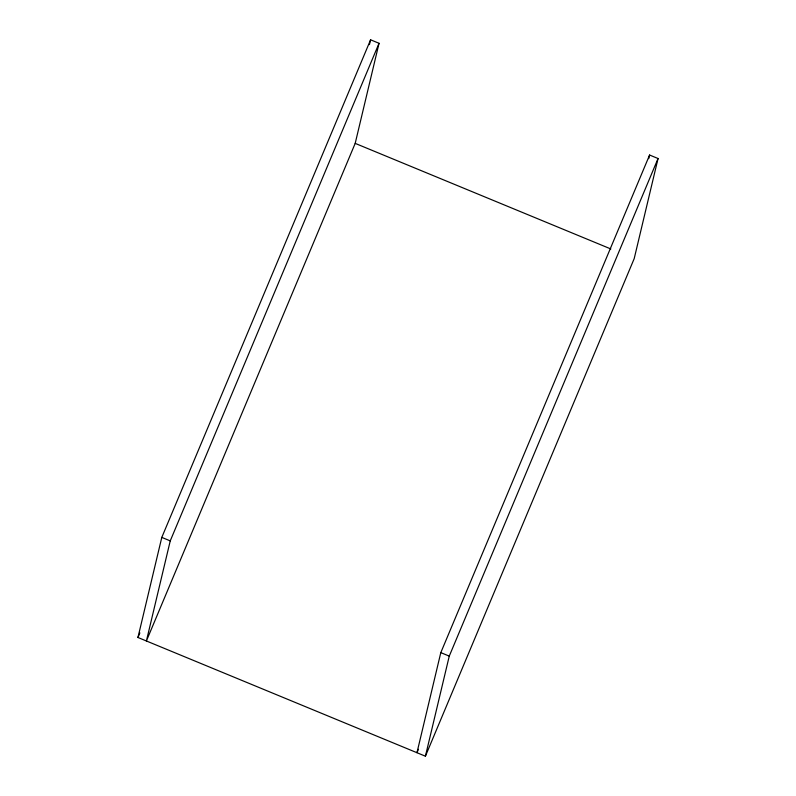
<?xml version="1.0" encoding="UTF-8"?>
<svg xmlns="http://www.w3.org/2000/svg" width="796" height="796" viewBox="0 0 796 796"><rect width="100%" height="100%" fill="white"/><g stroke="black" fill="none" stroke-linecap="round" stroke-linejoin="round"><path stroke-width="1.19" d="M418.407 749.265L416.965 752.708L440.805 652.62L649.596 155.031L658.053 158.513L634.203 258.61L425.412 756.2L137.947 637.487L161.797 537.39L370.588 39.8L379.035 43.292L355.195 143.38L146.404 640.969L170.244 540.882L379.035 43.292M369.434 44.626L370.588 39.8M425.412 756.2L449.262 656.113L658.053 158.513M648.73 158.643L649.596 155.031M137.947 637.487L139.877 632.9M355.195 143.38L610.85 248.959M161.797 537.39L170.244 540.882M440.805 652.62L449.262 656.113"/></g></svg>
